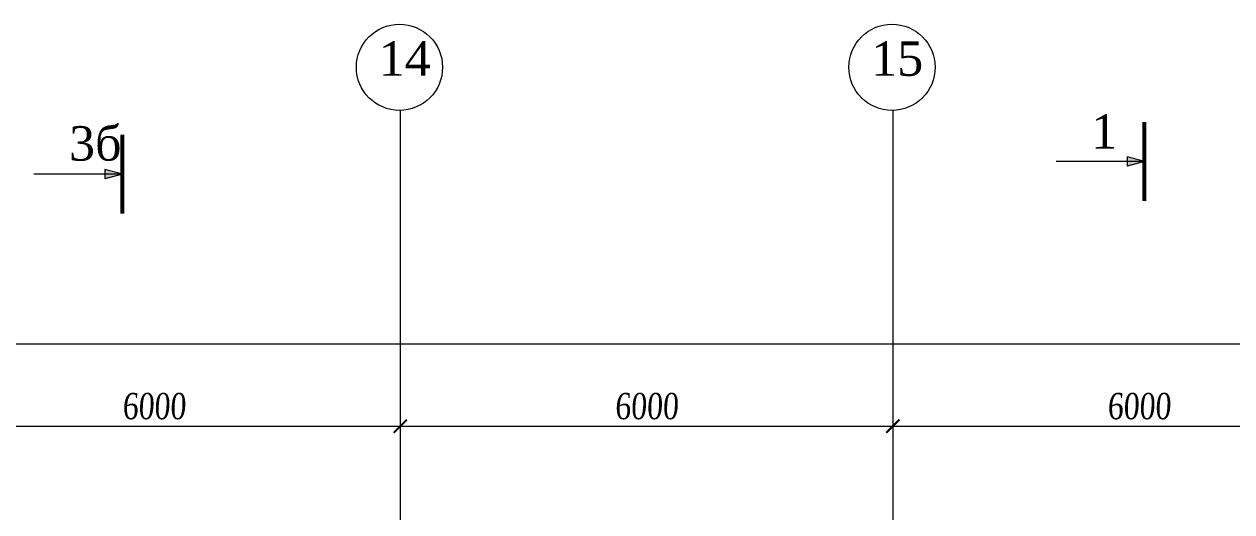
# Model space of a CAD drawing. Header units: inches. Extents: x -407541 to 6688123, y -998590 to 1205599.
# Drawn here: x 38321 to 53033, y 273847 to 279787 of the extents above; entities that cross this region are included whole.
import ezdxf

# ---------------------------------------------------------------- set-up
doc = ezdxf.new("R2010")
doc.units = ezdxf.units.IN
doc.header["$MEASUREMENT"] = 0
doc.linetypes.add('ACAD_ISO04W100', pattern=[30, 24, -3, 0, -3])
for name, color, linetype, lineweight in [('осевые о', 23, 'Continuous', 15), ('Осевые размеры', 172, 'Continuous', 5), ('Оси', 254, 'ACAD_ISO04W100', 5), ('Текст', 7, 'Continuous', 18)]:
    doc.layers.add(name, color=color, linetype=linetype, lineweight=lineweight)
doc.styles.get("Standard").update_dxf_attribs({"font": 'arial.ttf'})
doc.styles.add('STYLE2', font='times.ttf', dxfattribs={"width": 0.8, "oblique": 3})
doc.dimstyles.new('M -100(m)', dxfattribs={"dimtxt": 320, "dimasz": 160, "dimexe": 0, "dimexo": 0, "dimgap": 80, "dimtad": 1, "dimdec": 0, "dimrnd": 5, "dimtxsty": 'STYLE2', "dimblk": 'ARCHTICK', "dimcen": 50, "dimdle": 100, "dimclrd": 256, "dimclre": 256, "dimclrt": 256, "dimadec": 0, "dimazin": 0, "dimtfac": 1, "dimtdec": 0, "dimtmove": 1, "dimatfit": 3, "dimldrblk": 'DOT', "dimfxl": 1, "dimlwd": -1, "dimlwe": 5, "dimarcsym": 0})

# ---------------------------------------------------------------- blocks, each defined once
blk = doc.blocks.new('_ARCHTICK')
at = {"color": 0, "linetype": 'ByBlock', "const_width": 0.15}
blk.add_lwpolyline([(-0.5, -0.5), (0.5, 0.5)], dxfattribs=at)
blk = doc.blocks.new('*D338')
at = {"layer": 'Осевые размеры', "ltscale": 1e-07, "transparency": 16777216}
blk.add_line((42803, 274890), (49003, 274890), dxfattribs=at)
at = {"layer": 'Осевые размеры', "ltscale": 1e-07, "transparency": 16777216, "xscale": 160, "yscale": 160, "zscale": 160, "rotation": 180}
blk.add_blockref('_ARCHTICK', (42903, 274890), dxfattribs=at)
at = {"layer": 'Осевые размеры', "ltscale": 1e-07, "transparency": 16777216, "xscale": 160, "yscale": 160, "zscale": 160}
blk.add_blockref('_ARCHTICK', (48903, 274890), dxfattribs=at)
at = {"layer": 'Осевые размеры', "ltscale": 1e-07, "transparency": 16777216, "insert": (45903, 275133), "char_height": 320, "attachment_point": 5, "style": 'STYLE2'}
blk.add_mtext('6000', dxfattribs=at)
blk = doc.blocks.new('_Dot')
at = {"color": 0, "linetype": 'ByBlock', "lineweight": -2}
blk.add_line((-0.5, 0), (-1, 0), dxfattribs=at)
at = {"color": 0, "linetype": 'ByBlock', "const_width": 0.5}
blk.add_lwpolyline([(-0.25, 0, 1), (0.25, 0, 1)], format="xyb", close=True, dxfattribs=at)
blk = doc.blocks.new('*D339')
at = {"layer": 'Осевые размеры', "ltscale": 1e-07, "transparency": 16777216}
blk.add_line((48803, 274890), (55003, 274890), dxfattribs=at)
at = {"layer": 'Осевые размеры', "ltscale": 1e-07, "transparency": 16777216, "xscale": 160, "yscale": 160, "zscale": 160, "rotation": 180}
blk.add_blockref('_ARCHTICK', (48903, 274890), dxfattribs=at)
at = {"layer": 'Осевые размеры', "ltscale": 1e-07, "transparency": 16777216, "xscale": 160, "yscale": 160, "zscale": 160}
blk.add_blockref('_ARCHTICK', (54903, 274890), dxfattribs=at)
at = {"layer": 'Осевые размеры', "ltscale": 1e-07, "transparency": 16777216, "insert": (51903, 275133), "char_height": 320, "attachment_point": 5, "style": 'STYLE2'}
blk.add_mtext('6000', dxfattribs=at)
blk = doc.blocks.new('*D300')
at = {"layer": 'Осевые размеры', "ltscale": 1e-07, "transparency": 16777216}
blk.add_line((180604, 275891), (13203, 275891), dxfattribs=at)
at = {"layer": 'Осевые размеры', "lineweight": 5, "ltscale": 1e-07, "transparency": 16777216}
blk.add_line((180504, 275889), (180504, 275891), dxfattribs=at)
at = {"layer": 'Осевые размеры', "ltscale": 1e-07, "transparency": 16777216, "xscale": 160, "yscale": 160, "zscale": 160, "rotation": 180}
blk.add_blockref('_ARCHTICK', (13303, 275891), dxfattribs=at)
at = {"layer": 'Осевые размеры', "ltscale": 1e-07, "transparency": 16777216, "xscale": 160, "yscale": 160, "zscale": 160}
blk.add_blockref('_ARCHTICK', (180504, 275891), dxfattribs=at)
at = {"layer": 'Осевые размеры', "ltscale": 1e-07, "transparency": 16777216, "insert": (96903, 276134), "char_height": 320, "attachment_point": 5, "style": 'STYLE2'}
blk.add_mtext('167200', dxfattribs=at)
blk = doc.blocks.new('*D265')
at = {"layer": 'Осевые размеры', "ltscale": 1e-07, "transparency": 16777216}
blk.add_line((36803, 274890), (43003, 274890), dxfattribs=at)
at = {"layer": 'Осевые размеры', "ltscale": 1e-07, "transparency": 16777216, "xscale": 160, "yscale": 160, "zscale": 160, "rotation": 180}
blk.add_blockref('_ARCHTICK', (36903, 274890), dxfattribs=at)
at = {"layer": 'Осевые размеры', "ltscale": 1e-07, "transparency": 16777216, "xscale": 160, "yscale": 160, "zscale": 160}
blk.add_blockref('_ARCHTICK', (42903, 274890), dxfattribs=at)
at = {"layer": 'Осевые размеры', "ltscale": 1e-07, "transparency": 16777216, "insert": (39903, 275133), "char_height": 320, "attachment_point": 5, "style": 'STYLE2'}
blk.add_mtext('6000', dxfattribs=at)

msp = doc.modelspace()

# ---------------------------------------------------------------- hatches: boundary and pattern name
at = {"layer": 'Текст'}
h = msp.add_hatch(color=256, dxfattribs=at)
h.set_gradient(color2=(0, 0, 0), one_color=1)
h.paths.add_polyline_path([(51756.1, 278162.2), (51756.1, 278105.5), (51970, 278105.5)])
h.paths.add_polyline_path([(51970, 278105.5), (51756.1, 278105.5), (51756.1, 278048.7)])
h = msp.add_hatch(color=256, dxfattribs=at)
h.set_gradient(color2=(0, 0, 0), one_color=1)
h.paths.add_polyline_path([(39303.7, 278009.3), (39303.7, 277952.5), (39517.6, 277952.5)])
h.paths.add_polyline_path([(39517.6, 277952.5), (39303.7, 277952.5), (39303.7, 277895.8)])

# ---------------------------------------------------------------- linework, layer by layer
at = {"lineweight": 53}
for p, q in [((51970, 277635), (51970, 278593.4)), ((39517.6, 277482.1), (39517.6, 278440.5))]:
    msp.add_line(p, q, dxfattribs=at)
at = {"layer": 'осевые о'}
for centre in [(42893, 279262.1), (48893, 279262.1)]:
    msp.add_circle(centre, 525, dxfattribs=at)
at = {"layer": 'Оси', "ltscale": 0.3}
for p, q in [((42903.2, 278737.2), (42903.2, 252403)), ((48903.2, 278737.2), (48903.2, 252403))]:
    msp.add_line(p, q, dxfattribs=at)
at = {"layer": 'Текст'}
for p, q in [((51970, 278114.2), (50891.9, 278114.2)), ((51970, 278114.2), (51756.1, 278171)), ((51756.1, 278171), (51756.1, 278057.5)), ((51970, 278114.2), (51756.1, 278057.5)), ((39517.6, 277961.3), (38439.6, 277961.3)), ((39517.6, 277961.3), (39303.7, 278018.1)), ((39303.7, 278018.1), (39303.7, 277904.5)), ((39517.6, 277961.3), (39303.7, 277904.5))]:
    msp.add_line(p, q, dxfattribs=at)

# ---------------------------------------------------------------- texts
at = {"layer": 'осевые о', "char_height": 420, "width": 3713.237, "attachment_point": 1}
for s, insert in [('{\\fTimes New Roman|b0|i0|c204|p18;14}', (42639.5, 279578.3)), ('{\\fTimes New Roman|b0|i0|c204|p18;15}', (48639.5, 279578.3))]:
    msp.add_mtext(s, dxfattribs=dict(at, insert=insert))
at = {"layer": 'Текст', "char_height": 420, "width": 31148.55, "attachment_point": 7}
for s, insert in [('{\\fTimes New Roman|b0|i0|c204|p18;1}', (51319.8, 278271.3)), ('{\\fTimes New Roman|b0|i0|c204|p18;3б}', (38867.5, 278118.4))]:
    msp.add_mtext(s, dxfattribs=dict(at, insert=insert))

# ---------------------------------------------------------------- dimensions: what is measured, and where the dimension line sits
at = {"layer": 'Осевые размеры', "ltscale": 1e-07}
for base, p1, p2, picture, middle in [((13303.4, 275890.7), (180503.6, 275889.2), (13303.4, 275890.7), '*D300', (96903.5, 276134)), ((42903.3, 274890), (36903.3, 274890), (42903.3, 274890), '*D265', (39903.3, 275132.7)), ((48903.3, 274890), (42903.3, 274890), (48903.3, 274890), '*D338', (45903.3, 275132.7)), ((54903.3, 274890), (48903.3, 274890), (54903.3, 274890), '*D339', (51903.3, 275132.7))]:
    dim = msp.add_linear_dim(base=base, p1=p1, p2=p2, dimstyle='M -100(m)', dxfattribs=at)
    dim.commit()
    dim.dimension.update_dxf_attribs({"geometry": picture, "text_midpoint": middle})

doc.saveas('drawing.dxf')
